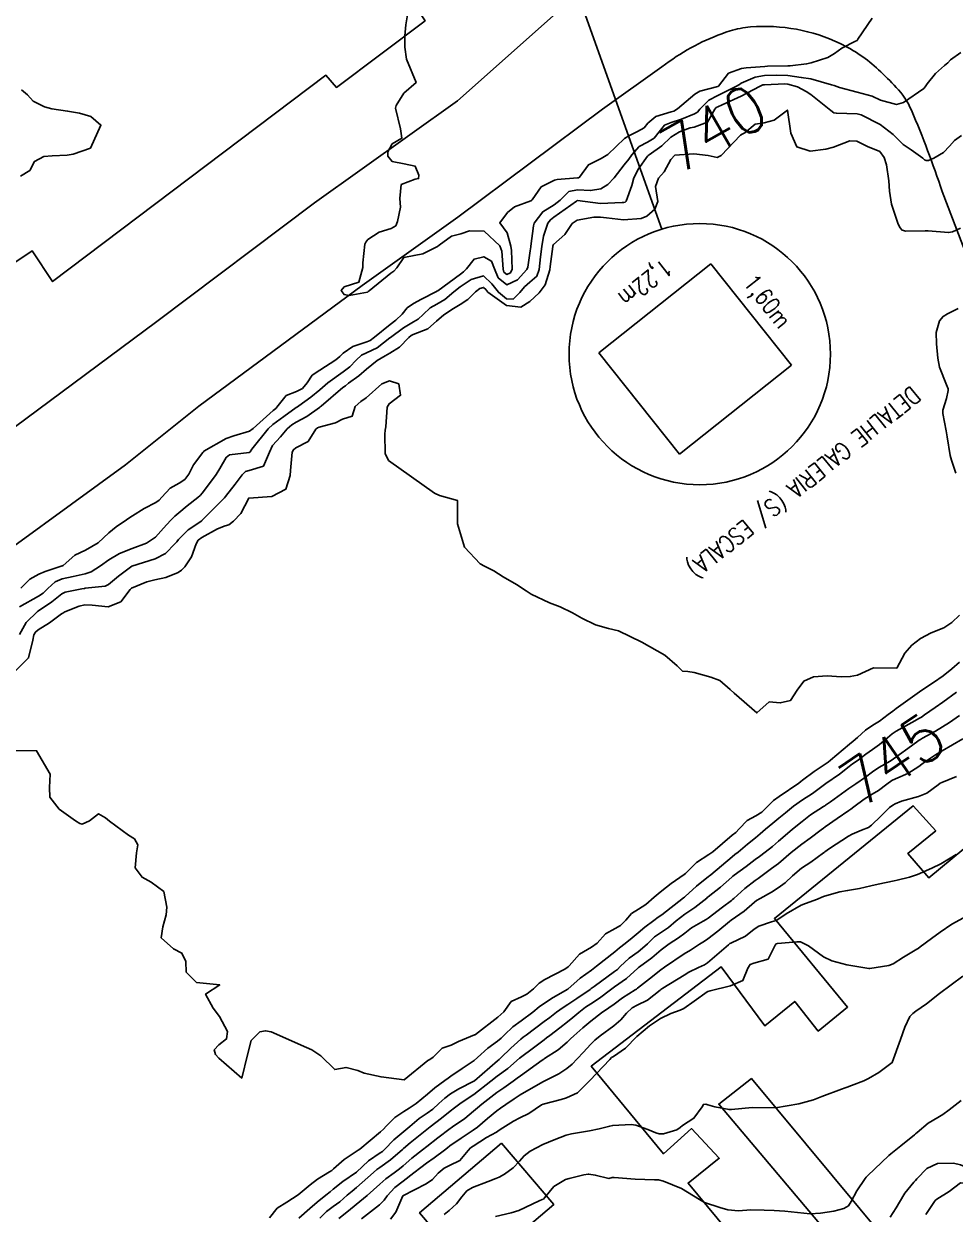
# Model space of a CAD drawing. Header units: metres. Extents: x 307586 to 320046, y 7427249 to 7434250.
# Drawn here: x 315589.4 to 315669.6, y 7432339.4 to 7432442 of the extents above; entities that cross this region are included whole.
import ezdxf
from ezdxf.enums import TextEntityAlignment as Align

# ---------------------------------------------------------------- set-up
doc = ezdxf.new("R2010")
doc.units = ezdxf.units.M
doc.header["$MEASUREMENT"] = 0
for name, color, linetype in [('Cotas', 45, 'Continuous'), ('Curvas de Nivel 1m', 11, 'Continuous'), ('Curvas de Nivel 5m', 15, 'Continuous'), ('DETALHES', 45, 'Continuous'), ('Edificações', 30, 'Continuous'), ('TEXTO', 45, 'Continuous'), ('Vias Primárias', 230, 'Continuous')]:
    doc.layers.add(name, color=color, linetype=linetype)
doc.styles.add('ROMANS', font='romans', dxfattribs={"height": 0.2})
doc.styles.add('Style-STANDARD', font='STANDARD.shx')

msp = doc.modelspace()

# ---------------------------------------------------------------- linework, layer by layer
at = {"layer": 'Curvas de Nivel 1m', "flags": 128}
for points, elevation in [([(315622.46, 7432442.94), (315622.28, 7432441.89), (315622.2, 7432440.94), (315622.18, 7432439.97), (315622.32, 7432438.94), (315623.17, 7432436.93), (315622.11, 7432436), (315621.43, 7432434.95), (315621.39, 7432434.7), (315621.81, 7432432.94), (315621.93, 7432432.12), (315621.11, 7432431.63), (315620.72, 7432430.96), (315620.72, 7432430.57), (315621.09, 7432430.12), (315622.12, 7432429.91), (315623.09, 7432429.71), (315623.4, 7432428.93), (315623.37, 7432428.64), (315623.08, 7432428.59), (315621.88, 7432428.13), (315621.77, 7432426.94), (315621.81, 7432426.18), (315621.57, 7432424.94), (315621.41, 7432424.56), (315621.02, 7432424.33), (315619.97, 7432424.02), (315619.01, 7432423.4), (315618.82, 7432423.17), (315618.75, 7432422.98), (315618.58, 7432421.39), (315618.58, 7432420.98), (315618.24, 7432419.72), (315616.97, 7432419.3), (315616.71, 7432419), (315616.96, 7432418.64), (315617.39, 7432418.57), (315618.96, 7432418.85), (315619.04, 7432418.9), (315619.11, 7432418.98), (315620.98, 7432420.48), (315621.25, 7432420.67), (315621.49, 7432420.94), (315622.1, 7432421.83), (315622.99, 7432422.02), (315623.75, 7432422.16), (315625, 7432422.79), (315625.14, 7432422.91), (315626.22, 7432423.69), (315627.02, 7432423.89), (315627.76, 7432424.14), (315629.02, 7432424.12), (315630.38, 7432422.84), (315630.54, 7432422.38), (315630.65, 7432420.83), (315630.73, 7432420.58), (315630.98, 7432420.38), (315631.29, 7432420.52), (315631.44, 7432420.83), (315631.37, 7432422.45), (315631.33, 7432422.83), (315631.02, 7432423.97), (315630.37, 7432424.84), (315631.04, 7432425.72), (315631.65, 7432426.22), (315633.05, 7432426.73), (315633.11, 7432426.75), (315633.17, 7432426.81), (315633.94, 7432427.93), (315635.08, 7432428.51), (315635.31, 7432428.55), (315637.08, 7432428.7), (315637.14, 7432428.7), (315637.24, 7432428.76), (315638.01, 7432429.84), (315639.1, 7432430.37), (315639.67, 7432430.73), (315641.12, 7432432.09), (315641.49, 7432432.34), (315642.24, 7432432.7), (315642.81, 7432433.01), (315643.13, 7432433.41), (315643.81, 7432434.01), (315645.15, 7432434.41), (315645.36, 7432434.46), (315645.69, 7432434.66), (315647.17, 7432435.93), (315647.62, 7432436.19), (315649.17, 7432436.59), (315649.22, 7432436.62), (315650.08, 7432437.72), (315651.2, 7432438.14), (315651.59, 7432438.2), (315653.2, 7432438.32), (315653.44, 7432438.33), (315655.2, 7432438.35), (315655.39, 7432438.36), (315656.8, 7432438.53), (315657.2, 7432438.61), (315658.64, 7432439.07), (315659.21, 7432439.43), (315659.83, 7432439.88), (315661.02, 7432440.48), (315661.15, 7432440.56), (315661.22, 7432440.65), (315662.44, 7432442.46)], 738), ([(315589.1, 7432393.33), (315589.87, 7432394.11), (315590.66, 7432394.54), (315591.2, 7432394.77), (315592.67, 7432395.25), (315592.7, 7432395.26), (315592.76, 7432395.29), (315593.77, 7432396.19), (315594.69, 7432396.62), (315595.76, 7432397.25), (315596.7, 7432398.1), (315597.33, 7432398.61), (315598.22, 7432399.22), (315598.5, 7432399.43), (315598.72, 7432399.58), (315599.74, 7432400.19), (315600.74, 7432400.71), (315601.02, 7432400.91), (315601.26, 7432401.18), (315601.98, 7432401.95), (315602.75, 7432402.37), (315603.23, 7432402.69), (315603.57, 7432403.16), (315603.98, 7432403.96), (315604.79, 7432405.04), (315604.84, 7432405.1), (315604.88, 7432405.15), (315606.8, 7432406.24), (315607.45, 7432406.47), (315608.81, 7432406.88), (315609.11, 7432407.1), (315610.84, 7432408.64), (315611.07, 7432408.83), (315611.29, 7432409.07), (315611.97, 7432409.94), (315612.86, 7432410.3), (315613.36, 7432410.55), (315613.77, 7432411.04), (315614.21, 7432411.7), (315614.87, 7432412.12), (315616.24, 7432413.01), (315616.58, 7432413.31), (315616.89, 7432413.59), (315617.72, 7432414.17), (315618.91, 7432414.57), (315619.2, 7432414.69), (315619.58, 7432414.97), (315620.92, 7432416.07), (315621.42, 7432416.45), (315621.95, 7432416.94), (315622.38, 7432417.49), (315622.95, 7432417.86), (315623.63, 7432418.25), (315624.92, 7432418.91), (315624.95, 7432418.93), (315624.96, 7432418.94), (315625.03, 7432418.98), (315626.98, 7432420.41), (315627.25, 7432420.61), (315627.49, 7432420.87), (315628.15, 7432421.7), (315628.99, 7432421.91), (315629.66, 7432421.52), (315629.91, 7432420.85), (315630.22, 7432420.09), (315630.97, 7432419.48), (315631.89, 7432419.91), (315632.7, 7432420.81), (315632.8, 7432421), (315633, 7432422.41), (315633.05, 7432422.77), (315633.05, 7432422.81), (315633.27, 7432424.57), (315633.34, 7432424.81), (315634.07, 7432425.78), (315635.05, 7432426.39), (315635.57, 7432426.78), (315636.31, 7432427.52), (315637.07, 7432427.67), (315638.2, 7432427.61), (315639.07, 7432427.76), (315639.69, 7432428.12), (315640.22, 7432428.72), (315641.09, 7432429.82), (315641.49, 7432430.32), (315641.74, 7432430.7), (315642.39, 7432431.42), (315643.11, 7432431.79), (315643.67, 7432432.13), (315644.11, 7432432.68), (315644.56, 7432433.25), (315645.14, 7432433.48), (315646.04, 7432433.76), (315647.15, 7432434.23), (315647.41, 7432434.38), (315647.62, 7432434.64), (315648.38, 7432435.41), (315649.16, 7432435.8), (315650.77, 7432436.6), (315651.01, 7432436.76), (315651.18, 7432436.86), (315652.38, 7432437.39), (315653.19, 7432437.53), (315654.18, 7432437.57), (315655.19, 7432437.52), (315656.35, 7432437.37), (315657.18, 7432437.23), (315658.94, 7432436.74), (315659.18, 7432436.67), (315659.65, 7432436.5), (315661.17, 7432436.08), (315662.44, 7432435.74), (315663.16, 7432435.4), (315664.56, 7432435.04), (315665.16, 7432435.2), (315666.9, 7432436.4), (315667.03, 7432436.55), (315667.18, 7432436.8), (315667.9, 7432437.69), (315668.68, 7432438.39), (315668.96, 7432438.63), (315669.21, 7432438.88), (315670.08, 7432439.51)], 739), ([(315589.07, 7432428.84), (315589.87, 7432429.33), (315590.28, 7432430.13), (315591.09, 7432430.54), (315591.8, 7432430.6), (315593.09, 7432430.65), (315593.63, 7432430.75), (315595.1, 7432431.27), (315596.01, 7432433.26), (315595.13, 7432434), (315594.15, 7432434.27), (315593.14, 7432434.46), (315591.78, 7432434.67), (315591.15, 7432434.83), (315590.16, 7432435.32), (315589.68, 7432435.85), (315589.16, 7432436.3)], 738), ([(315589, 7432389.33), (315589.56, 7432390.37), (315590.53, 7432391.31), (315590.62, 7432391.37), (315591.79, 7432392.14), (315592.64, 7432392.84), (315592.94, 7432392.99), (315594.37, 7432393.27), (315594.6, 7432393.31), (315594.64, 7432393.32), (315596.38, 7432393.51), (315596.65, 7432393.64), (315597.51, 7432394.38), (315598.67, 7432395.22), (315600.68, 7432395.87), (315601.56, 7432396.31), (315602.41, 7432397.17), (315602.54, 7432397.33), (315602.7, 7432397.53), (315603.51, 7432398.36), (315604.69, 7432399.15), (315604.7, 7432399.16), (315605.71, 7432400.16), (315606.64, 7432401.12), (315606.74, 7432401.24), (315607.56, 7432402.31), (315608.17, 7432403.11), (315608.47, 7432403.4), (315608.77, 7432403.47), (315610, 7432403.85), (315610.53, 7432405.07), (315610.8, 7432405.62), (315611.48, 7432406.39), (315612.05, 7432407.06), (315612.46, 7432407.42), (315612.82, 7432407.63), (315613.74, 7432408.13), (315614.84, 7432408.91), (315614.9, 7432408.97), (315614.98, 7432409.03), (315616.86, 7432410.62), (315617.07, 7432410.79), (315617.35, 7432411), (315618.22, 7432411.64), (315618.88, 7432412.22), (315619.82, 7432412.97), (315620.49, 7432413.36), (315620.89, 7432413.58), (315621.74, 7432414.1), (315622.54, 7432414.93), (315622.73, 7432415.11), (315622.92, 7432415.2), (315624.16, 7432415.68), (315624.93, 7432416.36), (315625.54, 7432416.9), (315626.39, 7432417.44), (315626.95, 7432417.79), (315627.61, 7432418.22), (315628.28, 7432418.87), (315628.66, 7432419.17), (315628.97, 7432419.26), (315629.18, 7432419.07), (315629.35, 7432418.85), (315630.95, 7432417.69), (315632.19, 7432417.57), (315632.95, 7432418.06), (315633.35, 7432418.42), (315633.76, 7432418.8), (315634.28, 7432419.49), (315634.69, 7432420.79), (315634.72, 7432421.05), (315634.94, 7432422.79), (315634.95, 7432422.85), (315635.01, 7432422.95), (315635.98, 7432423.82), (315636.6, 7432424.77), (315637.04, 7432425.07), (315638.47, 7432425.31), (315639.04, 7432425.31), (315639.57, 7432425.27), (315641.04, 7432425.09), (315642.54, 7432425.19), (315643.04, 7432425.41), (315643.72, 7432426.01), (315643.98, 7432426.68), (315643.79, 7432427.96), (315644.05, 7432428.68), (315644.53, 7432429.23), (315645.1, 7432430.29), (315645.46, 7432430.66), (315647.1, 7432430.79), (315648.33, 7432430.63), (315649.1, 7432430.46), (315649.43, 7432430.62), (315651.12, 7432432.39), (315651.24, 7432432.47), (315651.49, 7432432.59), (315652.38, 7432433.33), (315653.14, 7432433.45), (315654.02, 7432433.68), (315655.15, 7432434.55), (315655.44, 7432432.55), (315655.95, 7432431.37), (315657.11, 7432431), (315658.45, 7432431.17), (315659.11, 7432431.36), (315660.53, 7432431.89), (315661.12, 7432431.88), (315662.06, 7432431.41), (315663.11, 7432430.99), (315663.48, 7432430.45), (315663.7, 7432429.84), (315663.9, 7432428.44), (315663.94, 7432427.57), (315664.11, 7432426.44), (315664.66, 7432424.81), (315664.83, 7432424.43), (315665.03, 7432424.2), (315665.34, 7432424.12), (315667.03, 7432424.15), (315667.29, 7432424.13), (315669.03, 7432423.99), (315669.36, 7432424.05), (315670.07, 7432424.36)], 741), ([(315669.66, 7432403.25), (315669.28, 7432404.37), (315669.18, 7432404.76), (315668.91, 7432406.38), (315668.82, 7432406.91), (315668.54, 7432408.38), (315668.55, 7432408.68), (315668.86, 7432409.69), (315668.99, 7432410.38), (315668.99, 7432410.51), (315668.87, 7432410.86), (315668.24, 7432412.39), (315668.11, 7432413.17), (315667.99, 7432414.39), (315667.96, 7432415.36), (315668.26, 7432416.39), (315668.56, 7432416.76), (315668.94, 7432416.97), (315669.87, 7432417.45)], 742), ([(315588.56, 7432386.12), (315589.77, 7432387.32), (315590.13, 7432388.86), (315590.24, 7432389.32), (315590.37, 7432389.54), (315590.6, 7432389.74), (315591.58, 7432390.33), (315592.62, 7432391.12), (315592.72, 7432391.19), (315592.91, 7432391.29), (315594.12, 7432391.79), (315594.63, 7432391.9), (315595.25, 7432391.88), (315596.63, 7432391.71), (315597.72, 7432392.14), (315598.52, 7432393.22), (315598.58, 7432393.28), (315598.64, 7432393.33), (315599.97, 7432393.88), (315600.66, 7432394.06), (315601.59, 7432394.25), (315602.67, 7432394.67), (315602.96, 7432394.87), (315603.24, 7432395.16), (315603.8, 7432396.04), (315604.2, 7432397.15), (315604.39, 7432397.46), (315604.7, 7432397.69), (315606.04, 7432398.46), (315606.71, 7432398.7), (315607.03, 7432398.79), (315607.44, 7432399.11), (315608.07, 7432399.76), (315608.74, 7432401.1), (315610.74, 7432401.23), (315611.95, 7432401.86), (315612.32, 7432403.05), (315612.33, 7432403.49), (315612.49, 7432405.05), (315612.59, 7432405.26), (315612.8, 7432405.43), (315613.86, 7432405.99), (315614.53, 7432407.03), (315614.68, 7432407.16), (315614.82, 7432407.2), (315616.23, 7432407.6), (315616.83, 7432407.9), (315617.66, 7432408.16), (315617.9, 7432408.99), (315618.41, 7432409.43), (315618.85, 7432409.75), (315620.2, 7432410.96), (315620.87, 7432411.2), (315621.67, 7432410.94), (315621.83, 7432409.97), (315620.85, 7432409.23), (315620.68, 7432408.95), (315620.55, 7432407.23), (315620.5, 7432406.95), (315620.47, 7432406.62), (315620.5, 7432404.95), (315620.78, 7432404.34), (315622.76, 7432402.93), (315624.75, 7432401.53), (315625.18, 7432401.33), (315626.74, 7432400.88), (315626.72, 7432398.88), (315627.34, 7432396.87), (315628.68, 7432395.42), (315629.04, 7432395.22), (315629.87, 7432394.84), (315630.66, 7432394.3), (315631.82, 7432393.65), (315632.65, 7432393.1), (315633.08, 7432392.81), (315634.64, 7432392.06), (315635.57, 7432391.72), (315636.63, 7432391.21), (315637.45, 7432390.75), (315638.62, 7432390.16), (315639.74, 7432389.85), (315640.61, 7432389.65), (315642.6, 7432388.69), (315644.59, 7432387.57), (315645.64, 7432386.65), (315646.11, 7432386.19), (315646.57, 7432386.16), (315647.13, 7432386.07), (315648.56, 7432385.65), (315649.33, 7432385.38), (315650.21, 7432384.6), (315650.55, 7432384.28), (315652.52, 7432382.57), (315653.57, 7432383.52), (315654.54, 7432383.44), (315655.43, 7432383.65), (315655.99, 7432384.53), (315656.56, 7432385.31), (315657.39, 7432385.68), (315658.57, 7432385.77), (315659.78, 7432385.7), (315660.57, 7432385.71), (315661.2, 7432385.83), (315662.57, 7432386.45), (315664.57, 7432386.43), (315665.27, 7432387.74), (315665.86, 7432388.41), (315666.61, 7432389), (315667.53, 7432389.48), (315668.62, 7432389.9), (315669.33, 7432390.37), (315669.98, 7432391.01)], 742), ([(315588.47, 7432379.34), (315590.47, 7432379.31), (315591.64, 7432377.3), (315591.59, 7432376.15), (315591.61, 7432375.3), (315592.42, 7432374.29), (315593.83, 7432373.28), (315594.18, 7432373.05), (315594.4, 7432373), (315595.03, 7432373.26), (315595.79, 7432373.87), (315596.41, 7432373.52), (315596.75, 7432373.24), (315598.39, 7432372.03), (315598.89, 7432371.71), (315599.2, 7432371.21), (315599.07, 7432370.51), (315598.95, 7432369.21), (315599.55, 7432368.41), (315600.34, 7432367.99), (315601.43, 7432367.18), (315601.68, 7432365.82), (315601.62, 7432365.18), (315601.34, 7432364.14), (315601.21, 7432363.18), (315602.27, 7432362.25), (315602.98, 7432361.87), (315603.33, 7432361.15), (315603.34, 7432360.24), (315604.24, 7432359.34), (315606.24, 7432359.12), (315605.03, 7432358.33), (315605.68, 7432357.13), (315606.21, 7432356.39), (315606.92, 7432355.11), (315606.83, 7432354.47), (315606.18, 7432353.95), (315605.77, 7432353.53), (315605.89, 7432353.12), (315606.16, 7432352.8), (315608.14, 7432351.1), (315608.63, 7432353.09), (315608.94, 7432354.33), (315609.71, 7432355.08), (315610.19, 7432355.17), (315610.67, 7432355.07), (315612.18, 7432354.42), (315613.27, 7432353.94), (315614.17, 7432353.53), (315614.95, 7432353.01), (315616.15, 7432351.83), (315617.13, 7432352.02), (315618.15, 7432351.74), (315618.69, 7432351.52), (315620.15, 7432351.19), (315622.14, 7432350.93), (315624.16, 7432352.6), (315624.35, 7432352.71), (315624.63, 7432352.9), (315625.41, 7432353.66), (315626.18, 7432353.94), (315626.81, 7432354.25), (315628.19, 7432354.81), (315628.23, 7432354.82), (315628.27, 7432354.86), (315630.21, 7432356.36), (315630.47, 7432356.57), (315630.72, 7432356.82), (315631.36, 7432357.69), (315632.23, 7432358.11), (315632.7, 7432358.34), (315633.27, 7432358.8), (315633.75, 7432359.29), (315634.25, 7432359.6), (315635.98, 7432360.48), (315636.26, 7432360.69), (315636.3, 7432360.72), (315636.34, 7432360.76), (315637.23, 7432361.79), (315638.28, 7432362.37), (315638.75, 7432362.73), (315639.47, 7432363.54), (315640.3, 7432363.98), (315640.76, 7432364.25), (315641.22, 7432364.7), (315641.72, 7432365.29), (315642.32, 7432365.67), (315642.94, 7432366.07), (315643.67, 7432366.68), (315644.02, 7432366.99), (315644.34, 7432367.24), (315645.15, 7432367.86), (315646.25, 7432368.64), (315646.36, 7432368.74), (315647.33, 7432369.67), (315648.38, 7432370.37), (315648.73, 7432370.61), (315650.4, 7432372.03), (315650.7, 7432372.28), (315650.99, 7432372.58), (315651.69, 7432373.3), (315652.42, 7432373.7), (315652.96, 7432374.03), (315653.5, 7432374.56), (315653.96, 7432375.03), (315654.44, 7432375.36), (315656.14, 7432376.52), (315656.31, 7432376.67), (315656.46, 7432376.78), (315657.45, 7432377.53), (315658.48, 7432378.21), (315658.65, 7432378.33), (315658.86, 7432378.49), (315660.5, 7432379.89), (315660.82, 7432380.15), (315661.18, 7432380.46), (315661.87, 7432381.1), (315662.51, 7432381.51), (315663.09, 7432381.87), (315663.83, 7432382.44), (315664.22, 7432382.74), (315664.53, 7432382.96), (315666.53, 7432384.4), (315666.55, 7432384.42), (315667.74, 7432385.21), (315668.57, 7432385.77), (315669.31, 7432386.37), (315669.99, 7432386.95)], 743), ([(315610.52, 7432339.06), (315611.2, 7432339.87), (315612.02, 7432340.4), (315613.01, 7432341.04), (315614.03, 7432341.88), (315614.67, 7432342.38), (315615.7, 7432343), (315615.91, 7432343.14), (315616.05, 7432343.27), (315616.96, 7432344.09), (315618.07, 7432344.81), (315618.17, 7432344.88), (315618.3, 7432344.98), (315620.09, 7432346.47), (315620.34, 7432346.69), (315620.59, 7432346.95), (315621.34, 7432347.71), (315622.11, 7432348.21), (315622.55, 7432348.49), (315623.16, 7432348.91), (315624.13, 7432349.7), (315624.78, 7432350.25), (315625.63, 7432350.89), (315625.93, 7432351.1), (315626.15, 7432351.25), (315627.12, 7432351.91), (315628.16, 7432352.62), (315628.45, 7432352.86), (315629.35, 7432353.67), (315630.18, 7432354.29), (315630.48, 7432354.53), (315630.77, 7432354.82), (315631.49, 7432355.52), (315632.21, 7432356.04), (315633.22, 7432356.79), (315633.76, 7432357.24), (315634.22, 7432357.56), (315634.98, 7432358.03), (315636.24, 7432358.76), (315637.3, 7432359.7), (315638.26, 7432360.41), (315638.71, 7432360.73), (315640.28, 7432361.98), (315640.68, 7432362.31), (315641.17, 7432362.7), (315641.79, 7432363.2), (315642.3, 7432363.62), (315642.88, 7432364.11), (315643.65, 7432364.68), (315644.03, 7432364.96), (315644.32, 7432365.18), (315646.21, 7432366.64), (315646.28, 7432366.7), (315646.33, 7432366.75), (315647.33, 7432367.64), (315648.36, 7432368.46), (315648.45, 7432368.53), (315648.55, 7432368.62), (315650.38, 7432370.18), (315650.61, 7432370.36), (315650.9, 7432370.58), (315651.71, 7432371.25), (315652.4, 7432371.82), (315652.8, 7432372.16), (315653.26, 7432372.56), (315653.89, 7432373.08), (315654.42, 7432373.5), (315655, 7432373.96), (315655.69, 7432374.53), (315656.44, 7432375.07), (315657.31, 7432375.64), (315658.45, 7432376.5), (315659.64, 7432377.31), (315660.48, 7432377.95), (315660.77, 7432378.18), (315661.16, 7432378.46), (315661.92, 7432379.03), (315662.49, 7432379.43), (315663.08, 7432379.86), (315663.76, 7432380.44), (315664.17, 7432380.77), (315664.51, 7432381), (315665.88, 7432381.76), (315666.53, 7432382.12), (315666.71, 7432382.22), (315666.97, 7432382.4), (315667.88, 7432383.05), (315668.54, 7432383.51), (315669.73, 7432384.36)], 744), ([(315614.87, 7432339.01), (315615.43, 7432339.58), (315616.01, 7432340.03), (315616.58, 7432340.44), (315617.22, 7432340.99), (315617.65, 7432341.36), (315618.03, 7432341.66), (315619.5, 7432342.96), (315619.79, 7432343.21), (315620.05, 7432343.4), (315620.96, 7432344.04), (315621.98, 7432344.93), (315622.03, 7432344.98), (315622.07, 7432345.02), (315622.65, 7432345.5), (315624.09, 7432346.67), (315624.22, 7432346.77), (315624.38, 7432346.9), (315625.36, 7432347.63), (315626.11, 7432348.23), (315626.48, 7432348.52), (315626.93, 7432348.87), (315627.64, 7432349.35), (315628.13, 7432349.69), (315629.6, 7432350.84), (315630.15, 7432351.26), (315631.06, 7432351.92), (315632.08, 7432352.81), (315632.12, 7432352.85), (315632.16, 7432352.88), (315633.27, 7432353.7), (315634.19, 7432354.4), (315634.4, 7432354.57), (315634.67, 7432354.78), (315635.54, 7432355.43), (315636.2, 7432355.93), (315636.66, 7432356.31), (315637.17, 7432356.75), (315637.76, 7432357.2), (315638.22, 7432357.5), (315638.97, 7432357.99), (315639.91, 7432358.71), (315640.25, 7432358.95), (315641.28, 7432359.68), (315642.26, 7432360.56), (315642.33, 7432360.62), (315642.42, 7432360.69), (315643.48, 7432361.47), (315644.28, 7432362.15), (315644.97, 7432362.66), (315645.76, 7432363.18), (315646.3, 7432363.6), (315646.9, 7432364.04), (315647.9, 7432364.62), (315648.16, 7432364.78), (315648.32, 7432364.88), (315649.55, 7432365.82), (315650.33, 7432366.41), (315650.43, 7432366.49), (315650.54, 7432366.59), (315651.47, 7432367.45), (315652.36, 7432368.12), (315652.63, 7432368.3), (315652.98, 7432368.56), (315653.78, 7432369.15), (315654.37, 7432369.6), (315655.48, 7432370.53), (315656.39, 7432371.27), (315657.12, 7432371.79), (315658.07, 7432372.5), (315658.26, 7432372.65), (315658.41, 7432372.75), (315659.44, 7432373.46), (315660.43, 7432374.15), (315660.62, 7432374.28), (315660.86, 7432374.47), (315661.76, 7432375.14), (315662.44, 7432375.56), (315663, 7432375.9), (315663.72, 7432376.44), (315664.14, 7432376.75), (315664.46, 7432376.9), (315665.53, 7432377.36), (315666.48, 7432377.97), (315666.72, 7432378.15), (315667.06, 7432378.39), (315667.92, 7432378.95), (315668.49, 7432379.3), (315670.27, 7432380.35)], 746), ([(315616.51, 7432338.99), (315617.35, 7432339.65), (315618.01, 7432340.19), (315618.94, 7432340.97), (315620.03, 7432341.94), (315620.56, 7432342.42), (315621.27, 7432342.94), (315621.72, 7432343.26), (315622.05, 7432343.53), (315622.8, 7432344.18), (315623.71, 7432344.91), (315624.08, 7432345.19), (315625.04, 7432345.93), (315626.09, 7432346.74), (315626.17, 7432346.8), (315626.29, 7432346.88), (315627.35, 7432347.62), (315628.11, 7432348.23), (315628.45, 7432348.53), (315628.83, 7432348.85), (315630.13, 7432349.85), (315630.71, 7432350.26), (315631.51, 7432350.82), (315631.88, 7432351.08), (315632.15, 7432351.28), (315634.03, 7432352.65), (315634.16, 7432352.74), (315634.19, 7432352.75), (315634.23, 7432352.78), (315635.41, 7432353.53), (315636.18, 7432354.18), (315636.47, 7432354.47), (315636.76, 7432354.75), (315637.52, 7432355.42), (315638.21, 7432356.01), (315639.14, 7432356.73), (315639.78, 7432357.15), (315640.22, 7432357.48), (315640.94, 7432358), (315642.04, 7432358.69), (315642.16, 7432358.77), (315642.24, 7432358.84), (315643.27, 7432359.66), (315644.26, 7432360.44), (315644.56, 7432360.67), (315646.27, 7432361.8), (315646.79, 7432362.12), (315647.58, 7432362.63), (315648, 7432362.91), (315648.29, 7432363.11), (315649.16, 7432363.75), (315650.17, 7432364.59), (315650.31, 7432364.7), (315651.42, 7432365.48), (315652.33, 7432366.27), (315652.5, 7432366.4), (315652.8, 7432366.57), (315653.78, 7432367.12), (315654.35, 7432367.49), (315654.95, 7432367.94), (315655.58, 7432368.53), (315656.37, 7432369.18), (315657.18, 7432369.71), (315658.26, 7432370.5), (315658.33, 7432370.55), (315658.38, 7432370.59), (315658.78, 7432370.89), (315660.4, 7432371.94), (315660.73, 7432372.13), (315661.54, 7432372.46), (315662.15, 7432372.71), (315662.41, 7432372.89), (315663.2, 7432373.67), (315663.96, 7432374.43), (315664.23, 7432374.63), (315664.44, 7432374.75), (315664.98, 7432374.96), (315666.44, 7432375.36), (315667.17, 7432375.67), (315668.14, 7432376.38), (315668.32, 7432376.52), (315668.46, 7432376.59), (315669.73, 7432377.1)], 747), ([(315618.46, 7432338.97), (315620.02, 7432340.18), (315620.4, 7432340.57), (315620.67, 7432340.94), (315621.32, 7432341.65), (315622.04, 7432342.21), (315622.97, 7432342.92), (315623.56, 7432343.4), (315624.06, 7432343.77), (315624.73, 7432344.23), (315625.62, 7432344.88), (315625.87, 7432345.08), (315626.08, 7432345.24), (315627.03, 7432345.92), (315628.09, 7432346.6), (315628.44, 7432346.85), (315629.32, 7432347.62), (315630.11, 7432348.27), (315630.44, 7432348.51), (315630.9, 7432348.82), (315631.62, 7432349.32), (315632.13, 7432349.64), (315634.08, 7432350.78), (315634.14, 7432350.81), (315635.45, 7432351.47), (315636.15, 7432351.91), (315636.62, 7432352.3), (315637.05, 7432352.75), (315637.58, 7432353.33), (315638.18, 7432353.99), (315638.56, 7432354.36), (315639.01, 7432354.73), (315640.2, 7432355.6), (315640.79, 7432356.12), (315641.28, 7432356.7), (315641.78, 7432357.14), (315642.22, 7432357.37), (315643.11, 7432357.8), (315644.18, 7432358.67), (315644.22, 7432358.7), (315644.24, 7432358.72), (315644.42, 7432358.85), (315646.26, 7432359.98), (315646.67, 7432360.23), (315647.48, 7432360.63), (315648.02, 7432360.87), (315648.27, 7432361.02), (315650.08, 7432362.59), (315650.19, 7432362.69), (315650.29, 7432362.74), (315651.54, 7432363.34), (315652.3, 7432363.94), (315652.68, 7432364.19), (315653.78, 7432364.56), (315654.18, 7432364.69), (315654.32, 7432364.76), (315655.04, 7432365.26), (315656.33, 7432366), (315656.7, 7432366.15), (315657.73, 7432366.51), (315658.13, 7432366.7), (315658.34, 7432366.79), (315659.68, 7432367.14), (315660.34, 7432367.26), (315661.36, 7432367.45), (315662.35, 7432367.67), (315662.98, 7432367.81), (315664.36, 7432368.11), (315664.62, 7432368.16), (315665.68, 7432368.41), (315666.37, 7432368.64), (315667.58, 7432369.18), (315668.37, 7432369.56), (315669.68, 7432370.36)], 748), ([(315620.96, 7432338.94), (315621.41, 7432339.53), (315622.02, 7432340.93), (315624.03, 7432341.99), (315624.58, 7432342.35), (315625.06, 7432342.89), (315625.59, 7432343.34), (315626.05, 7432343.57), (315626.94, 7432343.99), (315627.65, 7432344.86), (315627.86, 7432345.08), (315628.08, 7432345.23), (315629.22, 7432345.98), (315630.09, 7432346.44), (315630.32, 7432346.6), (315630.63, 7432346.82), (315631.55, 7432347.37), (315632.11, 7432347.66), (315632.87, 7432348.04), (315633.97, 7432348.78), (315634.12, 7432348.85), (315635.65, 7432349.25), (315636.13, 7432349.39), (315637.06, 7432349.82), (315637.99, 7432350.74), (315638.06, 7432350.82), (315638.14, 7432350.9), (315639.86, 7432352.71), (315640.01, 7432352.86), (315640.17, 7432352.97), (315641.19, 7432353.68), (315642.19, 7432354.69), (315643.28, 7432355.6), (315644.21, 7432356.23), (315645.12, 7432356.66), (315645.92, 7432356.94), (315646.22, 7432357.09), (315647.12, 7432357.74), (315648.24, 7432358.52), (315648.3, 7432358.56), (315648.49, 7432358.62), (315650.25, 7432359.05), (315651.32, 7432359.52), (315651.75, 7432360.58), (315651.95, 7432360.89), (315652.27, 7432361), (315653.48, 7432361.35), (315654.09, 7432362.55), (315654.17, 7432362.66), (315654.29, 7432362.7), (315655.97, 7432362.84), (315656.29, 7432362.83), (315656.98, 7432362.51), (315658.27, 7432361.55), (315658.98, 7432361.2), (315660.27, 7432360.87), (315662.17, 7432360.54), (315662.26, 7432360.54), (315663.9, 7432360.8), (315664.27, 7432360.95), (315665.16, 7432361.53), (315666.29, 7432362.2), (315666.41, 7432362.28), (315666.58, 7432362.4), (315667.57, 7432363.12), (315668.31, 7432363.67), (315669.32, 7432364.36), (315670.32, 7432364.91)], 749), ([(315630.01, 7432339.15), (315631.35, 7432339.48), (315632.01, 7432339.69), (315633.76, 7432340.52), (315634.02, 7432340.62), (315634.13, 7432340.67), (315634.22, 7432340.78), (315635.04, 7432341.76), (315636.04, 7432342.35), (315636.36, 7432342.43), (315637.6, 7432342.74), (315637.98, 7432342.81), (315638.04, 7432342.81), (315638.59, 7432342.73), (315639.76, 7432342.44), (315640.04, 7432342.51), (315640.22, 7432342.53), (315642.04, 7432342.39), (315643.7, 7432342.32), (315644.04, 7432342.31), (315644.48, 7432342.21), (315646.03, 7432341.58), (315647.58, 7432340.62), (315648.02, 7432340.38), (315649.34, 7432339.93), (315650.01, 7432339.73), (315650.95, 7432339.64), (315652.01, 7432339.75), (315653.16, 7432339.7), (315654.01, 7432339.68), (315654.92, 7432339.63), (315656.01, 7432339.5), (315657.12, 7432339.4), (315658.01, 7432339.44), (315659.14, 7432339.61), (315660.02, 7432339.84), (315660.4, 7432340.09), (315660.65, 7432340.46), (315661.12, 7432341.37), (315661.85, 7432342.45), (315661.95, 7432342.56), (315662.05, 7432342.66), (315663.9, 7432344.42), (315664.07, 7432344.57), (315664.93, 7432345.26), (315666.09, 7432346.21), (315666.19, 7432346.3), (315666.32, 7432346.4), (315667.29, 7432347.2), (315668.11, 7432347.71), (315668.54, 7432347.95), (315669.08, 7432348.37), (315670.13, 7432349.15)], 751), ([(315664.01, 7432339.1), (315664.51, 7432339.92), (315664.8, 7432340.41), (315665.28, 7432341.16), (315666.05, 7432342.12), (315666.18, 7432342.27), (315666.3, 7432342.4), (315667.16, 7432343.3), (315668.07, 7432343.74), (315669.45, 7432343.75), (315670.07, 7432343.62), (315671.26, 7432343.14), (315672.06, 7432342.69), (315672.69, 7432342.32), (315674.04, 7432341.47), (315675.39, 7432340.29), (315676.02, 7432339.71), (315677.21, 7432339.07)], 752), ([(315667.08, 7432339.32), (315667.77, 7432340.38), (315667.88, 7432340.53), (315668.03, 7432340.65), (315669.08, 7432341.32), (315670.05, 7432342.05), (315670.36, 7432342.04), (315672.04, 7432341.3), (315673.96, 7432340.3), (315674, 7432340.28), (315674.02, 7432340.25), (315675.58, 7432338.28)], 753)]:
    msp.add_lwpolyline(points, dxfattribs=dict(at, elevation=elevation))
at = {"layer": 'Curvas de Nivel 5m', "flags": 128}
for points, elevation in [([(315589, 7432391.71), (315590.64, 7432392.64), (315591.03, 7432392.91), (315591.43, 7432393.3), (315592.06, 7432393.89), (315592.66, 7432394.13), (315593.61, 7432394.33), (315594.66, 7432394.58), (315595.17, 7432394.75), (315595.96, 7432395.25), (315596.68, 7432395.78), (315597.6, 7432396.32), (315598.69, 7432396.74), (315599.94, 7432397.2), (315600.7, 7432397.72), (315601.39, 7432398.5), (315602.01, 7432399.18), (315602.37, 7432399.53), (315602.72, 7432399.84), (315603.45, 7432400.44), (315604.35, 7432401.15), (315604.56, 7432401.33), (315604.75, 7432401.54), (315605.95, 7432403.13), (315606.26, 7432403.64), (315606.79, 7432404.61), (315607.08, 7432404.82), (315608.79, 7432405.04), (315608.84, 7432405.05), (315608.87, 7432405.1), (315609.02, 7432405.32), (315610.43, 7432407.08), (315610.82, 7432407.44), (315611.76, 7432408.13), (315612.84, 7432408.9), (315612.93, 7432408.96), (315613.07, 7432409.05), (315614.1, 7432409.79), (315614.86, 7432410.42), (315615.56, 7432411.02), (315616.87, 7432411.97), (315617.46, 7432412.42), (315618, 7432412.99), (315618.45, 7432413.42), (315618.89, 7432413.62), (315619.8, 7432414.06), (315620.91, 7432414.92), (315620.93, 7432414.93), (315620.95, 7432414.95), (315622.08, 7432415.78), (315622.93, 7432416.28), (315623.34, 7432416.52), (315623.76, 7432416.92), (315624.37, 7432417.49), (315624.95, 7432417.81), (315625.64, 7432418.22), (315626.41, 7432418.89), (315626.97, 7432419.31), (315627.91, 7432419.93), (315628.98, 7432420.25), (315629.7, 7432419.58), (315630.25, 7432418.84), (315630.95, 7432418.29), (315631.52, 7432418.26), (315632.09, 7432418.82), (315632.49, 7432419.3), (315632.97, 7432419.7), (315633.55, 7432420.23), (315633.77, 7432420.8), (315633.89, 7432421.91), (315633.99, 7432422.8), (315634.15, 7432423.67), (315634.52, 7432424.8), (315634.74, 7432425.09), (315635.04, 7432425.32), (315636.99, 7432426.7), (315637.05, 7432426.74), (315637.07, 7432426.74), (315639.05, 7432426.49), (315640.91, 7432426.57), (315641.05, 7432426.58), (315641.16, 7432426.6), (315641.26, 7432426.71), (315641.74, 7432428.04), (315641.92, 7432428.7), (315642.32, 7432429.47), (315643.1, 7432430.57), (315643.15, 7432430.64), (315643.23, 7432430.69), (315644.32, 7432431.47), (315645.12, 7432432.2), (315645.84, 7432432.66), (315646.77, 7432433.01), (315647.13, 7432433.09), (315648.27, 7432433.5), (315648.91, 7432434.62), (315649.02, 7432434.76), (315649.15, 7432434.83), (315649.53, 7432434.99), (315651.16, 7432435.74), (315652.74, 7432436.58), (315653.03, 7432436.72), (315653.18, 7432436.74), (315654.92, 7432436.81), (315655.18, 7432436.79), (315656.01, 7432436.54), (315656.78, 7432436.14), (315657.17, 7432435.89), (315658.9, 7432434.5), (315659.15, 7432434.32), (315659.38, 7432434.27), (315661.15, 7432434.22), (315661.5, 7432434.13), (315663.14, 7432433.31), (315664.25, 7432432.44), (315665.11, 7432431.59), (315665.81, 7432431.12), (315666.82, 7432430.4), (315666.97, 7432430.27), (315667.1, 7432430.2), (315667.3, 7432430.2), (315667.77, 7432430.39), (315668.6, 7432430.9), (315669.11, 7432431.44), (315669.55, 7432431.94), (315670.15, 7432432.37)], 740), ([(315613.05, 7432339.03), (315614.01, 7432339.84), (315614.63, 7432340.4), (315615.38, 7432341.01), (315615.75, 7432341.28), (315616.03, 7432341.51), (315616.86, 7432342.17), (315618.04, 7432342.97), (315619.05, 7432343.97), (315620.07, 7432344.64), (315620.26, 7432344.76), (315620.45, 7432344.95), (315621.24, 7432345.78), (315622.09, 7432346.48), (315622.63, 7432346.92), (315623.42, 7432347.6), (315624.11, 7432348.07), (315624.6, 7432348.41), (315625.12, 7432348.89), (315625.64, 7432349.37), (315626.13, 7432349.73), (315626.85, 7432350.16), (315628.14, 7432350.83), (315628.19, 7432350.86), (315630.16, 7432352.57), (315630.31, 7432352.69), (315630.46, 7432352.83), (315631.32, 7432353.68), (315632.19, 7432354.45), (315632.39, 7432354.61), (315632.64, 7432354.8), (315634.2, 7432355.96), (315634.67, 7432356.31), (315635.27, 7432356.77), (315635.82, 7432357.17), (315636.22, 7432357.44), (315637.01, 7432357.97), (315638.15, 7432358.74), (315638.21, 7432358.78), (315638.24, 7432358.81), (315638.49, 7432358.98), (315640.26, 7432360.29), (315640.5, 7432360.47), (315640.75, 7432360.71), (315641.53, 7432361.44), (315642.28, 7432361.99), (315642.68, 7432362.29), (315643.09, 7432362.68), (315643.7, 7432363.26), (315644.3, 7432363.67), (315644.9, 7432364.07), (315645.57, 7432364.65), (315646.32, 7432365.23), (315647.17, 7432365.79), (315648.21, 7432366.62), (315648.28, 7432366.68), (315648.33, 7432366.72), (315649.4, 7432367.55), (315650.36, 7432368.43), (315650.45, 7432368.51), (315650.55, 7432368.59), (315651.6, 7432369.35), (315652.38, 7432369.94), (315652.74, 7432370.21), (315653.24, 7432370.56), (315653.88, 7432371.06), (315654.39, 7432371.52), (315655.55, 7432372.53), (315656.02, 7432372.91), (315656.41, 7432373.23), (315657.15, 7432373.78), (315658.27, 7432374.5), (315658.37, 7432374.57), (315658.43, 7432374.61), (315658.85, 7432374.91), (315660.45, 7432376.05), (315660.7, 7432376.22), (315661.06, 7432376.46), (315661.87, 7432377.04), (315662.47, 7432377.49), (315663.04, 7432377.88), (315664, 7432378.43), (315664.29, 7432378.62), (315664.49, 7432378.77), (315665.83, 7432379.74), (315666.5, 7432380.22), (315666.61, 7432380.29), (315666.79, 7432380.4), (315667.9, 7432381), (315668.52, 7432381.37), (315669.13, 7432381.76), (315669.98, 7432382.36)], 745), ([(315625.57, 7432339.32), (315626.01, 7432339.69), (315626.63, 7432340.26), (315627.11, 7432340.87), (315627.52, 7432341.37), (315628.03, 7432341.66), (315629.37, 7432342.17), (315630.04, 7432342.44), (315630.31, 7432342.56), (315630.79, 7432342.82), (315631.52, 7432343.35), (315632.06, 7432343.93), (315632.47, 7432344.4), (315632.98, 7432344.8), (315634.08, 7432345.38), (315635.07, 7432345.78), (315636.09, 7432346.17), (315636.55, 7432346.29), (315638.09, 7432346.56), (315638.92, 7432346.73), (315639.85, 7432346.96), (315640.1, 7432347.01), (315641.7, 7432347.09), (315642.1, 7432347.05), (315643.12, 7432346.67), (315643.81, 7432346.38), (315644.09, 7432346.3), (315644.47, 7432346.28), (315645.62, 7432346.64), (315645.9, 7432346.84), (315646.1, 7432347), (315647.1, 7432347.63), (315647.8, 7432348.62), (315647.92, 7432348.82), (315648.13, 7432348.84), (315648.29, 7432348.78), (315648.89, 7432348.61), (315650.12, 7432348.38), (315650.33, 7432348.38), (315652.12, 7432348.57), (315654.12, 7432348.54), (315656.13, 7432348.87), (315657.41, 7432349.22), (315658.13, 7432349.5), (315659.81, 7432350.15), (315660.14, 7432350.26), (315660.29, 7432350.32), (315660.67, 7432350.46), (315661.74, 7432350.86), (315662.15, 7432351.05), (315663.02, 7432351.58), (315664.17, 7432352.43), (315664.88, 7432354.42), (315665.27, 7432355.48), (315665.69, 7432356.41), (315665.95, 7432356.67), (315666.22, 7432356.87), (315667.12, 7432357.5), (315668.24, 7432358.38), (315670.26, 7432359.87)], 750)]:
    msp.add_lwpolyline(points, dxfattribs=dict(at, elevation=elevation))
at = {"layer": 'DETALHES'}
for p, q in [((315638.9, 7432413.62), (315648.55, 7432421.3)), ((315648.55, 7432421.3), (315655.5, 7432412.57)), ((315638.9, 7432413.62), (315645.85, 7432404.89)), ((315655.5, 7432412.57), (315645.85, 7432404.89))]:
    msp.add_line(p, q, dxfattribs=at)
msp.add_circle((315647.6, 7432413.51), 11.26, dxfattribs=at)
at = {"layer": 'Edificações'}
for points in [[(315588.81, 7432482.52), (315602.78, 7432459.2), (315607.12, 7432461.92), (315610.76, 7432455.7), (315613.85, 7432457.45), (315623.94, 7432442.25), (315616.3, 7432436.5), (315615.39, 7432437.55), (315591.84, 7432419.76), (315590.09, 7432422.41), (315582.11, 7432417.1)], [(315653.27, 7432334), (315646.6, 7432342.04), (315649.28, 7432344.19), (315646.89, 7432346.74), (315644.47, 7432344.57), (315638.25, 7432352.12), (315649.44, 7432360.7), (315653.22, 7432355.59), (315655.78, 7432357.7), (315657.81, 7432355.15), (315660.33, 7432357.22), (315654.03, 7432364.85), (315665.98, 7432374.57), (315667.93, 7432372.42), (315665.54, 7432370.47), (315667.33, 7432368.36), (315682.08, 7432380.56)], [(315668.37, 7432331.44), (315652.05, 7432351.05), (315649.24, 7432348.86), (315658.23, 7432338.18)]]:
    msp.add_lwpolyline(points, dxfattribs=at)
msp.add_lwpolyline([(315630.53, 7432345.49), (315623.46, 7432339.48), (315627.96, 7432334.2), (315635.02, 7432340.21)], close=True, dxfattribs=at)
at = {"layer": 'TEXTO'}
msp.add_line((315644.33, 7432424.29), (315615.07, 7432506.15), dxfattribs=at)
at = {"layer": 'Vias Primárias'}
msp.add_lwpolyline([(315645.5, 7432451.69), (315645.11, 7432451.41), (315638.58, 7432445.93), (315626.73, 7432435.35), (315614.4, 7432426.54), (315600.81, 7432416.31), (315582.36, 7432402.62), (315567.94, 7432391.71), (315549.89, 7432378.16), (315544.1, 7432373.98)], dxfattribs=at)
msp.add_lwpolyline([(315645.5, 7432451.69), (315645.11, 7432451.41), (315638.58, 7432445.93), (315626.73, 7432435.35), (315614.4, 7432426.54), (315600.81, 7432416.31), (315582.36, 7432402.62), (315567.94, 7432391.71), (315549.89, 7432378.16), (315544.1, 7432373.98)], dxfattribs=at)
for points in [[(315644.97, 7432438.74, -0.077324), (315650.21, 7432441.37, -0.058179), (315651.98, 7432441.72, -0.131177), (315659.69, 7432440.29, -0.078162), (315663, 7432438.03, -0.013571), (315664.53, 7432436.51, -0.089154), (315665.83, 7432434.54, -0.02117), (315668.49, 7432427.53), (315671.01, 7432420.93), (315673.75, 7432413.73), (315676.43, 7432406.47), (315679.88, 7432397.47), (315682.54, 7432390.6), (315685.31, 7432382.78), (315689.05, 7432372.97), (315692.36, 7432364.38), (315695.31, 7432355.95), (315696.08, 7432353.71, -0.175441), (315696.06, 7432352.29, -0.105348), (315694.04, 7432349.18, -0.035993), (315691.33, 7432346.82), (315682.66, 7432340.22), (315673.92, 7432332.42)], [(315644.97, 7432438.74, -0.077324), (315650.21, 7432441.37, -0.058179), (315651.98, 7432441.72, -0.131177), (315659.69, 7432440.29, -0.078162), (315663, 7432438.03, -0.013571), (315664.53, 7432436.51, -0.089154), (315665.83, 7432434.54, -0.02117), (315668.49, 7432427.53), (315671.01, 7432420.93), (315673.75, 7432413.73), (315676.43, 7432406.47), (315679.88, 7432397.47), (315682.54, 7432390.6), (315685.31, 7432382.78), (315689.05, 7432372.97), (315692.36, 7432364.38), (315695.31, 7432355.95), (315696.08, 7432353.71, -0.175441), (315696.06, 7432352.29, -0.105348), (315694.04, 7432349.18, -0.035993), (315691.33, 7432346.82), (315682.66, 7432340.22), (315673.92, 7432332.42)], [(315644.97, 7432438.74), (315644.32, 7432438.27), (315639.21, 7432434.63), (315626.75, 7432425.31), (315618.52, 7432419.42), (315604.45, 7432409.03), (315598.13, 7432403.96), (315583.83, 7432393.55, -0.075207), (315580.35, 7432391.29, -0.023462), (315575.93, 7432389.53, 0.081257), (315574.03, 7432388.5), (315566.25, 7432382.49), (315559.61, 7432377.7), (315544.9, 7432366.2)], [(315644.97, 7432438.74), (315644.32, 7432438.27), (315639.21, 7432434.63), (315626.75, 7432425.31), (315618.52, 7432419.42), (315604.45, 7432409.03), (315598.13, 7432403.96), (315583.83, 7432393.55, -0.075207), (315580.35, 7432391.29, -0.023462), (315575.93, 7432389.53, 0.081257), (315574.03, 7432388.5), (315566.25, 7432382.49), (315559.61, 7432377.7), (315544.9, 7432366.2)]]:
    msp.add_lwpolyline(points, format="xyb", dxfattribs=at)

# ---------------------------------------------------------------- texts
at = {"layer": 'Cotas', "style": 'Style-STANDARD'}
for s, rotation, p in [('740', 29.7219, (315648.78, 7432432.96, 740)), ('745', 34.2417, (315664.2, 7432378.57, 745))]:
    msp.add_text(s, height=4, rotation=rotation, dxfattribs=at).set_placement(p, align=Align.MIDDLE_CENTER)
at = {"layer": 'DETALHES', "style": 'ROMANS', "width": 0.8}
for s, rotation, p in [('1,22m', 218.0873, (315644.48, 7432421.81)), ('1,60m', 308.0873, (315651.27, 7432419.63)), ('DETALHE GALERIA (S/ ESCALA)', 218.647, (315665.83, 7432410.83))]:
    msp.add_text(s, height=1.5, rotation=rotation, dxfattribs=at).set_placement(p)

doc.saveas('drawing.dxf')
